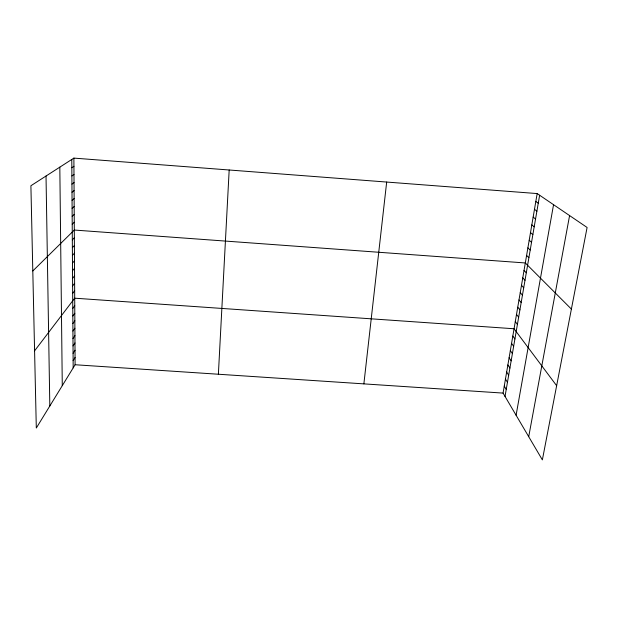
<?xml version="1.0" encoding="UTF-8"?>
<svg xmlns="http://www.w3.org/2000/svg" width="618" height="618" viewBox="0 0 618 618"><rect width="100%" height="100%" fill="white"/><g stroke="black" fill="none" stroke-linecap="round" stroke-linejoin="round"><path stroke-width="0.93" d="M218.378 374.238L229.178 169.996M363.871 383.871L386.675 182.055M537.173 193.573L587.1 227.47L542.365 459.892L503.067 393.094L537.173 193.573L73.882 158.108L30.9 185.748L36.307 428.027L75.102 364.744L73.882 158.108M505.03 396.432L539.63 195.242M516.092 415.234L553.55 204.697M528.714 436.694L569.587 215.582M73.125 360.611L75.064 357.521M73.078 353.295L75.017 350.259M73.024 345.933L74.971 342.959M72.978 338.517L74.932 335.605M72.924 331.07L74.886 328.212M72.878 323.569L74.848 320.773M72.824 316.03L74.801 313.295M72.777 308.436L74.755 305.771M34.585 350.831L74.708 298.193L514.06 328.761L556.64 385.702M72.677 293.341L74.67 290.8M72.623 285.848L74.623 283.361M72.576 278.301L74.577 275.883M72.522 270.707L74.539 268.359M72.476 263.075L74.492 260.788M72.422 255.388L74.446 253.171M72.368 247.663L74.399 245.508M72.314 239.884L74.353 237.806M32.8 270.962L74.307 230.05L525.308 262.959L571.387 309.085M72.213 224.195L74.26 222.248M72.159 216.277L74.214 214.4M72.105 208.312L74.168 206.505M72.051 200.294L74.121 198.563M71.997 192.229L74.075 190.568M71.943 184.11L74.029 182.526M71.889 175.945L73.982 174.438M71.835 167.733L73.936 166.296M75.102 364.744L503.067 393.094M535.821 201.468L538.255 203.206M534.477 209.317L536.895 211.124M533.149 217.119L535.543 218.996M531.82 224.875L534.199 226.821M530.499 232.577L532.863 234.601M529.193 240.24L531.526 242.326M527.888 247.857L530.205 250.012M526.598 255.427L528.892 257.644M524.033 270.437L526.289 272.785M522.758 277.876L524.999 280.286M521.492 285.277L523.716 287.749M520.24 292.631L522.442 295.165M518.989 299.939L521.175 302.534M517.745 307.208L519.916 309.857M516.509 314.431L518.664 317.142M515.281 321.615L517.42 324.388M512.809 336.076L514.91 338.965M511.565 343.353L513.651 346.296M510.329 350.584L512.399 353.589M509.101 357.768L511.148 360.835M507.88 364.921L509.912 368.034M506.667 372.021L508.676 375.196M505.462 379.089L507.455 382.318M504.257 386.111L506.235 389.394M46.018 176.022L49.819 405.995M59.822 167.146L62.279 385.663M71.781 159.459L73.171 367.888"/></g></svg>
